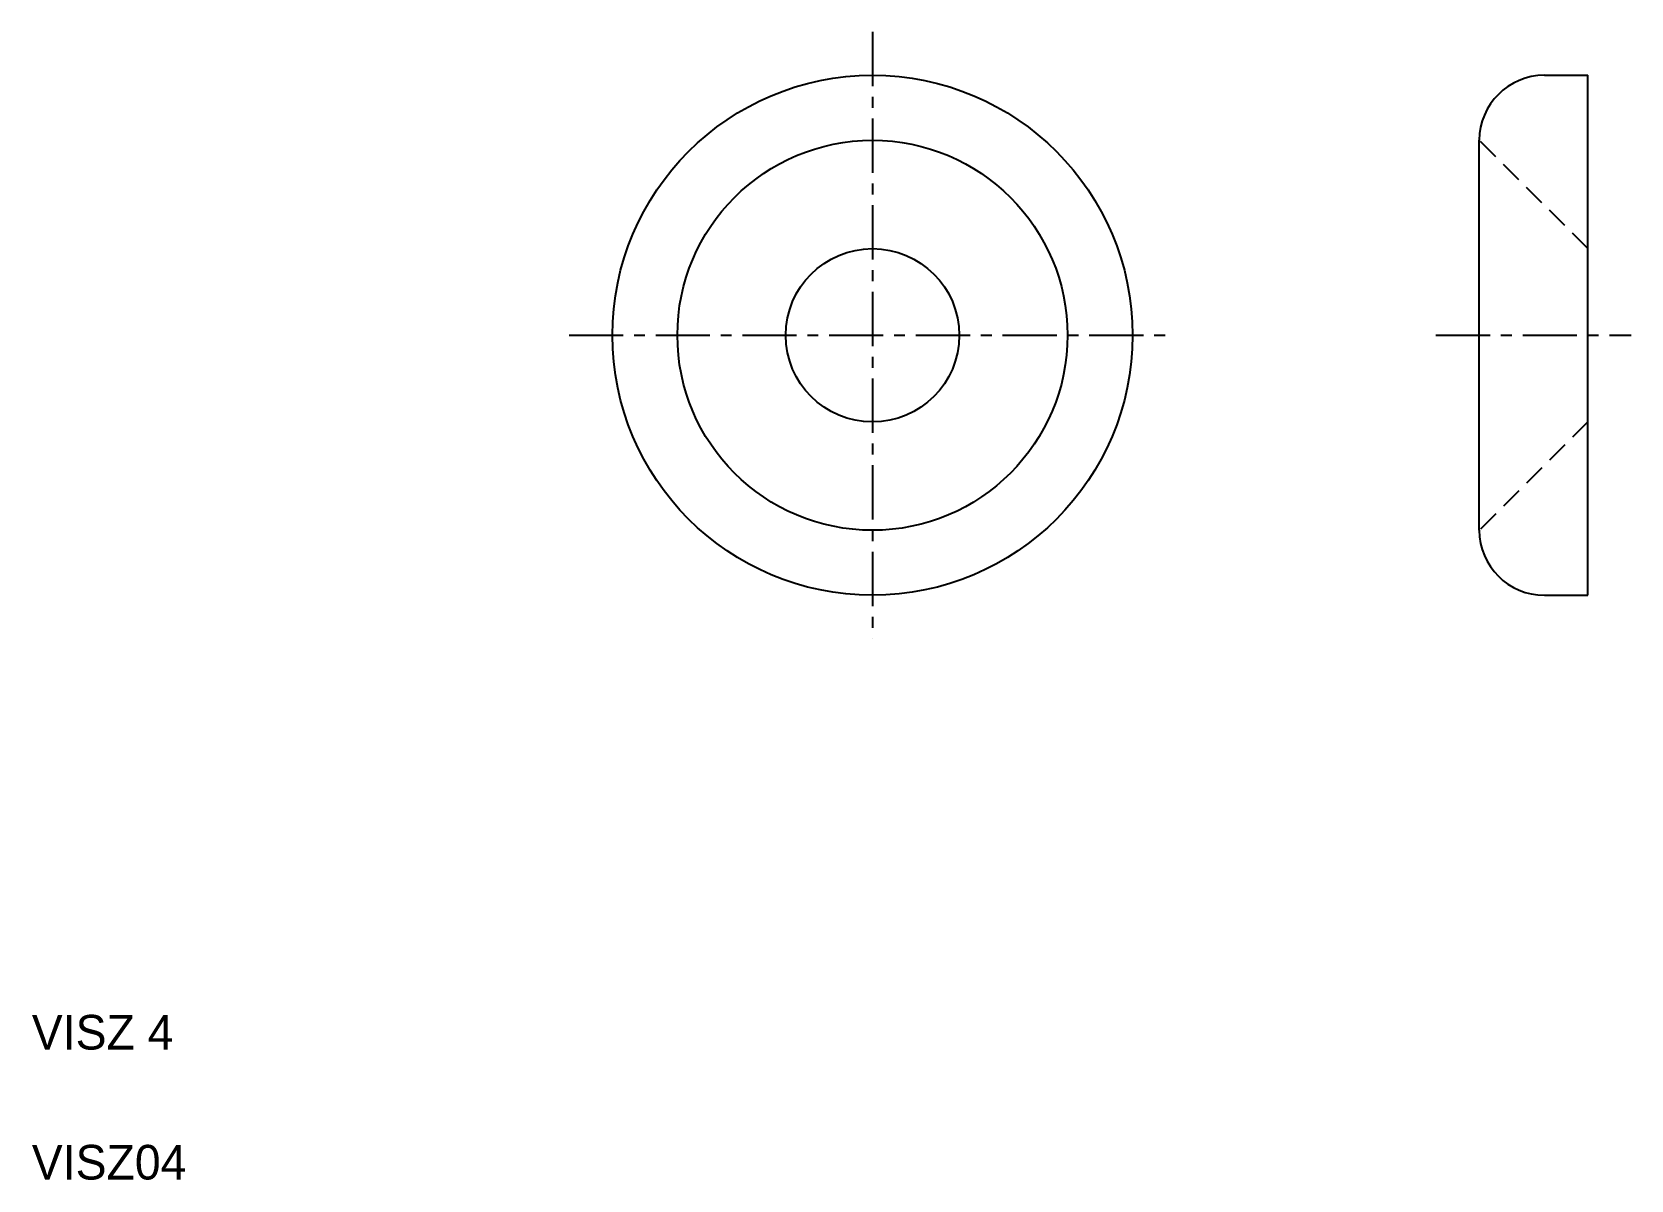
# Model space of a CAD drawing. Extents: x 2 to 38.9, y 2 to 28.5.
import ezdxf

# ---------------------------------------------------------------- set-up
doc = ezdxf.new("R2010")
doc.units = 0
doc.linetypes.add('CENTER', pattern=[2, 1.25, -0.25, 0.25, -0.25])
doc.linetypes.add('DASHED', pattern=[0.75, 0.5, -0.25])
doc.layers.get('0').update_dxf_attribs({"linetype": 'CONTINUOUS'})
doc.layers.add('CENTER', color=1, linetype='CENTER')

msp = doc.modelspace()

# ---------------------------------------------------------------- linework, layer by layer
at = {"color": 7, "linetype": 'CONTINUOUS'}
for p, q in [((36.895, 27.484), (37.895, 27.484)), ((37.895, 15.484), (37.895, 27.484)), ((35.395, 16.984), (35.395, 25.984)), ((35.395, 21.484), (35.395, 21.484)), ((35.395, 18.484), (35.395, 18.484)), ((36.895, 15.484), (37.895, 15.484))]:
    msp.add_line(p, q, dxfattribs=at)
at = {"color": 3, "linetype": 'DASHED'}
for p, q in [((37.895, 23.484), (35.395, 25.984)), ((37.895, 19.484), (35.395, 16.984))]:
    msp.add_line(p, q, dxfattribs=at)
at = {"color": 7, "linetype": 'CONTINUOUS'}
for radius in [6, 4.5, 2]:
    msp.add_circle((21.395, 21.484), radius, dxfattribs=at)
for centre, start, end in [((36.895, 25.984), 90, 180), ((36.895, 16.984), 180, 270)]:
    msp.add_arc(centre, 1.5, start, end, dxfattribs=at)
at = {"layer": 'CENTER', "color": 1, "linetype": 'CENTER'}
for p, q in [((21.395, 28.484), (21.395, 14.484)), ((14.395, 21.484), (28.395, 21.484)), ((34.395, 21.484), (38.895, 21.484))]:
    msp.add_line(p, q, dxfattribs=at)

# ---------------------------------------------------------------- texts
at = {"color": 7, "linetype": 'CONTINUOUS'}
for s, p in [('VISZ 4', (2, 5)), ('VISZ04', (2, 2))]:
    msp.add_text(s, height=0.8, dxfattribs=at).set_placement(p)

doc.saveas('drawing.dxf')
